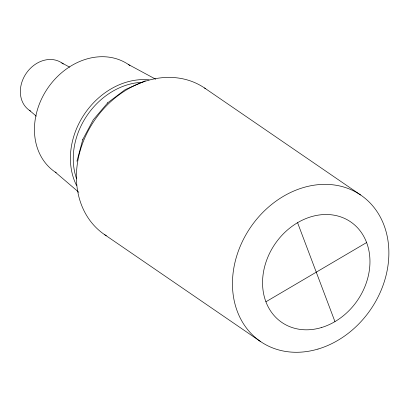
<?xml version="1.0" encoding="UTF-8"?>
<svg xmlns="http://www.w3.org/2000/svg" width="409" height="409" viewBox="0 0 409 409"><rect width="100%" height="100%" fill="white"/><g stroke="black" fill="none" stroke-linecap="round" stroke-linejoin="round"><path stroke-width="0.61" d="M76.938 161.197L82.802 139.464L93.298 119.776L107.751 102.782L125.185 89.627L145.318 80.798M82.802 139.464L82.981 139.137M107.521 103.058L107.751 102.782M265.906 301.786L366.617 242.542M128.385 64.479L155.732 79.234M61.795 62.909L69.653 67.173M204.526 87.986L360.569 194.96M104.724 234.73L260.768 341.699M29.504 110.389L36.319 116.187M55.2 172.082L78.845 192.286M297.573 222.706L334.951 321.622M106.304 235.763A88.733 72.761 -55.6 0 1 94.172 120.865A88.733 72.761 -55.6 0 1 205.563 88.702M56.253 172.772A65.067 53.354 -55.6 0 1 47.838 88.037A65.067 53.354 -55.6 0 1 129.924 65.573M30.542 111.043A28.712 23.543 -55.6 0 1 26.37 73.134A28.712 23.543 -55.6 0 1 63.272 64.014M76.555 185.492A70.307 57.654 -55.6 0 1 84.857 113.462A70.307 57.654 -55.6 0 1 149.081 79.842M76.59 178.856A68.267 55.977 -55.6 0 1 142.889 82.255M321.28 327.604A60.931 49.959 -55.6 0 0 360.063 230.753A60.931 49.959 -55.6 0 0 267.44 258.135A60.931 49.959 -55.6 0 0 321.28 327.604M317.977 349.066A88.733 72.761 -55.6 0 0 374.46 208.023A88.733 72.761 -55.6 0 0 239.567 247.9A88.733 72.761 -55.6 0 0 317.977 349.066"/></g></svg>
